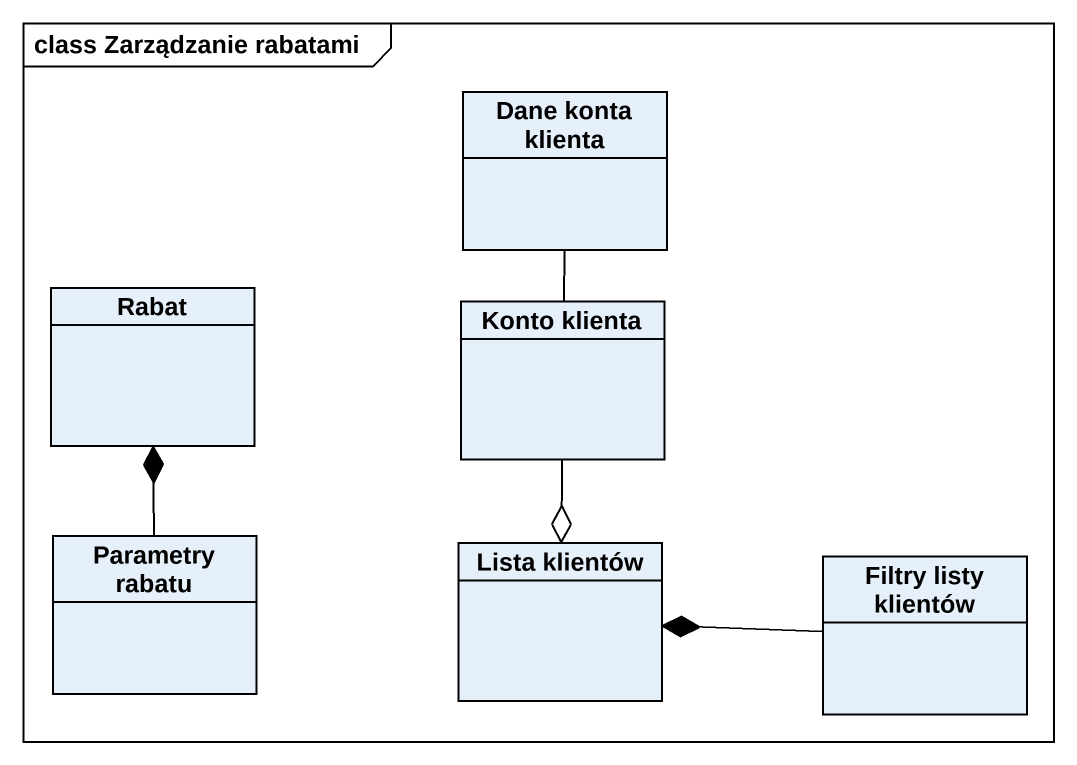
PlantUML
@startuml
mainframe class Zarządzanie rabatami
hide circle
hide empty members
class "Dane konta klienta" as Dane_konta_klienta
class Rabat
class "Konto klienta" as Konto_klienta
class "Parametry rabatu" as Parametry_rabatu
class "Lista klientów" as Lista_klientów
class "Filtry listy klientów" as Filtry_listy_klientów
Dane_konta_klienta -- Konto_klienta
Konto_klienta --o Lista_klientów
Parametry_rabatu -up-* Rabat
Filtry_listy_klientów -left-* Lista_klientów
@enduml
